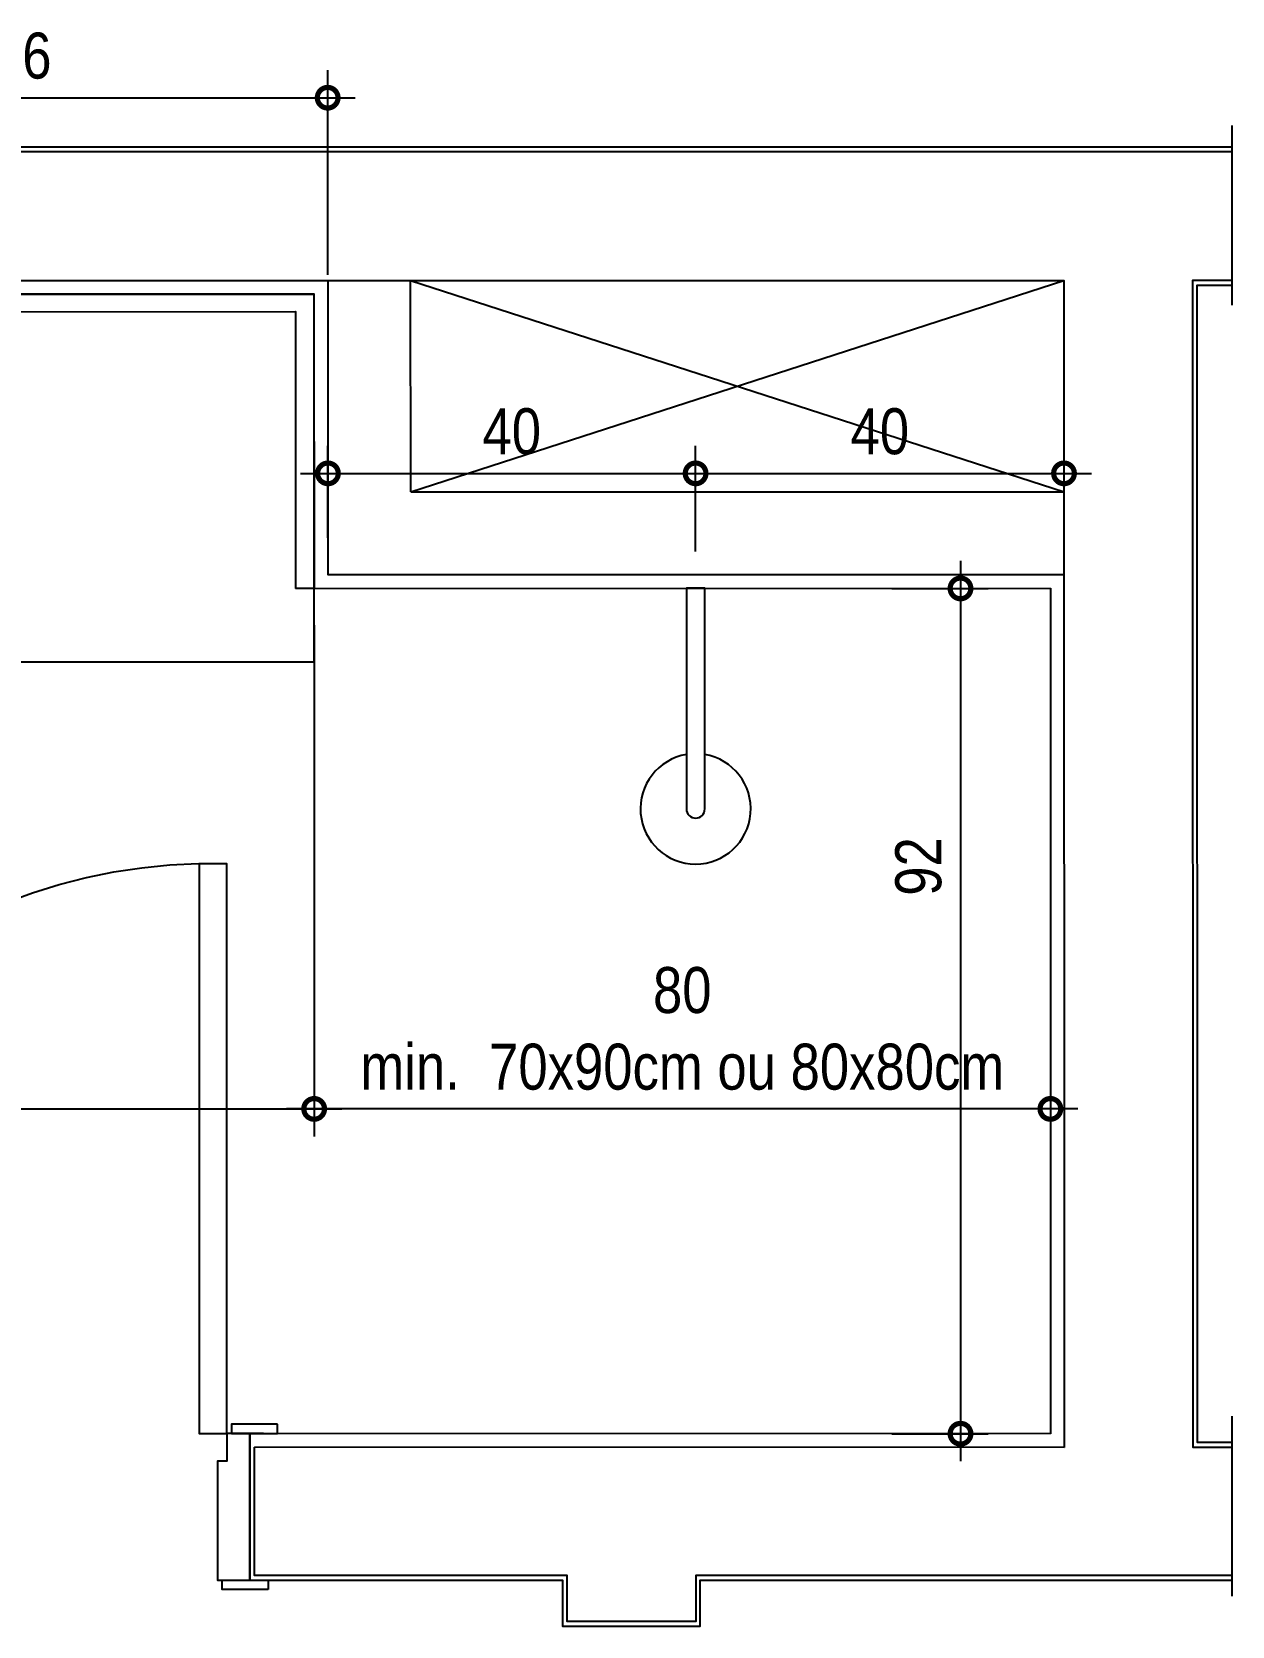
# Model space of a CAD drawing. Header units: metres. Extents: x 3 to 168, y -142 to 28.
# Drawn here: x 34.188 to 35.494, y -95.013 to -93.278 of the extents above; entities that cross this region are included whole.
import ezdxf

# ---------------------------------------------------------------- set-up
doc = ezdxf.new("R2010")
doc.units = ezdxf.units.M
doc.linetypes.add('DASHEDX2', pattern=[1.5, 1, -0.5])
for name, color, linetype in [('ARQ-ALV ACAB', 4, 'Continuous'), ('ARQ-ALV OSSO', 5, 'Continuous'), ('ARQ-AUX', 7, 'Continuous'), ('ARQ-CAX @ 1', 1, 'Continuous'), ('ARQ-DIM', 2, 'Continuous'), ('ARQ-HID', 2, 'Continuous'), ('ARQ-PRJ', 7, 'DASHEDX2'), ('ARQ-SIM', 1, 'Continuous')]:
    doc.layers.add(name, color=color, linetype=linetype)
doc.styles.add('Adesa', font='ARIALN.TTF')
doc.dimstyles.new('ADESA 1-0025', dxfattribs={"dimtxt": 0.05, "dimasz": 0.045, "dimexe": 0.03, "dimexo": 0.04, "dimgap": 0.02, "dimtad": 1, "dimtoh": 1, "dimdec": 0, "dimlfac": 100, "dimzin": 4, "dimtxsty": 'Adesa', "dimblk": 'DOTSMALL', "dimcen": 1, "dimdle": 0.03, "dimclrd": 1, "dimclre": 1, "dimclrt": 256, "dimazin": 1, "dimtm": 1e-09, "dimtfac": 1, "dimtdec": 0, "dimtix": 1, "dimtmove": 2, "dimatfit": 0, "dimldrblk": 'DOTSMALL', "dimfxl": 0.8, "dimtvp": 2, "dimtolj": 1, "dimtzin": 0, "dimarcsym": 0})

# ---------------------------------------------------------------- blocks, each defined once
blk = doc.blocks.new('CHUVEIRO')
at = {"ltscale": 0.025}
blk.add_lwpolyline([(-0.01, -0.24, 1), (0.01, -0.24), (0.01, 0), (-0.01, 0)], format="xyb", close=True, dxfattribs=at)
blk.add_arc((0, -0.24), 0.06, 99.5942, 80.4061, dxfattribs=at)
blk = doc.blocks.new('*U237')
for points in [[(-0.665, 0.0197), (-0.615, 0.0197), (-0.615, 0.0097), (-0.665, 0.0097)], [(0.045, 0.0197), (-0.005, 0.0197), (-0.005, 0.0097), (0.045, 0.0097)], [(-0.675, -0.16), (-0.625, -0.16), (-0.625, -0.15), (-0.675, -0.15)], [(0, -0.15), (0, -0.77), (-0.03, -0.77), (-0.03, -0.15)], [(0.055, -0.16), (0.005, -0.16), (0.005, -0.15), (0.055, -0.15)]]:
    blk.add_lwpolyline(points, close=True)
for points in [[(-0.66, -0.15), (-0.62, -0.15), (-0.62, -0.12), (-0.61, -0.12), (-0.61, 0.0097), (-0.645, 0.0097), (-0.645, -0.15)], [(0.04, -0.15), (0, -0.15), (0, -0.12), (-0.01, -0.12), (-0.01, 0.0097), (0.025, 0.0097), (0.025, -0.15)]]:
    blk.add_lwpolyline(points)
at = {"layer": 'ARQ-PRJ'}
blk.add_arc((-0.0179, -0.1679), 0.6024, 178.2986, 271.7014, dxfattribs=at)
blk = doc.blocks.new('_DotSmall')
at = {"color": 0, "linetype": 'ByBlock', "const_width": 0.5}
blk.add_lwpolyline([(-0.0625, 0, 1), (0.0625, 0, 1)], format="xyb", close=True, dxfattribs=at)
blk = doc.blocks.new('*D250')
at = {"layer": 'ARQ-DIM', "color": 1, "lineweight": -2, "transparency": 16777216}
for p, q in [((33.8451, -93.5239), (33.8451, -93.3201)), ((34.5098, -93.5427), (34.5098, -93.3201)), ((33.8151, -93.3501), (34.5398, -93.3501))]:
    blk.add_line(p, q, dxfattribs=at)
at = {"layer": 'Defpoints', "color": 0, "transparency": 16777216}
for p in [(34.5098, -93.3501), (33.8451, -93.5639), (34.5098, -93.5827)]:
    blk.add_point(p, dxfattribs=at)
at = {"layer": 'ARQ-DIM', "color": 1, "lineweight": -2, "transparency": 16777216, "xscale": 0.045, "yscale": 0.045, "zscale": 0.045, "rotation": 180}
blk.add_blockref('_DotSmall', (33.8451, -93.3501), dxfattribs=at)
at = {"layer": 'ARQ-DIM', "color": 1, "lineweight": -2, "transparency": 16777216, "xscale": 0.045, "yscale": 0.045, "zscale": 0.045}
blk.add_blockref('_DotSmall', (34.5098, -93.3501), dxfattribs=at)
at = {"layer": 'ARQ-DIM', "transparency": 16777216, "insert": (34.1775, -93.3046), "char_height": 0.05, "attachment_point": 5, "style": 'Adesa'}
blk.add_mtext('\\A1;66', dxfattribs=at)
blk = doc.blocks.new('*D251')
at = {"layer": 'ARQ-DIM', "color": 1, "lineweight": -2, "transparency": 16777216}
for p, q in [((34.5101, -93.8291), (34.5101, -93.7289)), ((34.9101, -93.844), (34.9101, -93.7289)), ((34.4801, -93.7589), (34.9401, -93.7589))]:
    blk.add_line(p, q, dxfattribs=at)
at = {"layer": 'Defpoints', "color": 0, "transparency": 16777216}
for p in [(34.9101, -93.7589), (34.5101, -93.8691), (34.9101, -93.884)]:
    blk.add_point(p, dxfattribs=at)
at = {"layer": 'ARQ-DIM', "color": 1, "lineweight": -2, "transparency": 16777216, "xscale": 0.045, "yscale": 0.045, "zscale": 0.045, "rotation": 180}
blk.add_blockref('_DotSmall', (34.5101, -93.7589), dxfattribs=at)
at = {"layer": 'ARQ-DIM', "color": 1, "lineweight": -2, "transparency": 16777216, "xscale": 0.045, "yscale": 0.045, "zscale": 0.045}
blk.add_blockref('_DotSmall', (34.9101, -93.7589), dxfattribs=at)
at = {"layer": 'ARQ-DIM', "transparency": 16777216, "insert": (34.7101, -93.7134), "char_height": 0.05, "attachment_point": 5, "style": 'Adesa'}
blk.add_mtext('\\A1;40', dxfattribs=at)
blk = doc.blocks.new('*D252')
at = {"layer": 'ARQ-DIM', "color": 1, "lineweight": -2, "transparency": 16777216}
for p, q in [((34.9101, -93.844), (34.9101, -93.7289)), ((35.3109, -93.844), (35.3109, -93.7289)), ((34.8801, -93.7589), (35.3409, -93.7589))]:
    blk.add_line(p, q, dxfattribs=at)
at = {"layer": 'Defpoints', "color": 0, "transparency": 16777216}
for p in [(35.3109, -93.7589), (34.9101, -93.884), (35.3109, -93.884)]:
    blk.add_point(p, dxfattribs=at)
at = {"layer": 'ARQ-DIM', "color": 1, "lineweight": -2, "transparency": 16777216, "xscale": 0.045, "yscale": 0.045, "zscale": 0.045, "rotation": 180}
blk.add_blockref('_DotSmall', (34.9101, -93.7589), dxfattribs=at)
at = {"layer": 'ARQ-DIM', "color": 1, "lineweight": -2, "transparency": 16777216, "xscale": 0.045, "yscale": 0.045, "zscale": 0.045}
blk.add_blockref('_DotSmall', (35.3109, -93.7589), dxfattribs=at)
at = {"layer": 'ARQ-DIM', "transparency": 16777216, "insert": (35.1105, -93.7134), "char_height": 0.05, "attachment_point": 5, "style": 'Adesa'}
blk.add_mtext('\\A1;40', dxfattribs=at)
blk = doc.blocks.new('*D253')
at = {"layer": 'ARQ-DIM', "color": 1, "lineweight": -2, "transparency": 16777216}
for p, q in [((33.195, -94.0039), (33.195, -94.4805)), ((34.4951, -94.0039), (34.4951, -94.4805)), ((33.165, -94.4505), (34.5251, -94.4505))]:
    blk.add_line(p, q, dxfattribs=at)
at = {"layer": 'Defpoints', "color": 0, "transparency": 16777216}
for p in [(33.195, -93.9639, 0), (34.4951, -93.9639, 0), (34.4951, -94.4505)]:
    blk.add_point(p, dxfattribs=at)
at = {"layer": 'ARQ-DIM', "color": 1, "lineweight": -2, "transparency": 16777216, "xscale": 0.045, "yscale": 0.045, "zscale": 0.045, "rotation": 180}
blk.add_blockref('_DotSmall', (33.195, -94.4505), dxfattribs=at)
at = {"layer": 'ARQ-DIM', "color": 1, "lineweight": -2, "transparency": 16777216, "xscale": 0.045, "yscale": 0.045, "zscale": 0.045}
blk.add_blockref('_DotSmall', (34.4951, -94.4505), dxfattribs=at)
at = {"layer": 'ARQ-DIM', "transparency": 16777216, "insert": (33.845, -94.405), "char_height": 0.05, "attachment_point": 5, "style": 'Adesa'}
blk.add_mtext('\\A1;130', dxfattribs=at)
blk = doc.blocks.new('*D255')
at = {"layer": 'ARQ-DIM', "color": 1, "lineweight": -2, "transparency": 16777216}
for p, q in [((34.4951, -93.9241), (34.4951, -94.4805)), ((35.2961, -94.2513), (35.2961, -94.4805)), ((35.3261, -94.4505), (34.4651, -94.4505))]:
    blk.add_line(p, q, dxfattribs=at)
at = {"layer": 'Defpoints', "color": 0, "transparency": 16777216}
for p in [(34.4951, -93.8841), (35.2961, -94.2113, 0), (34.4951, -94.4505)]:
    blk.add_point(p, dxfattribs=at)
at = {"layer": 'ARQ-DIM', "color": 1, "lineweight": -2, "transparency": 16777216, "xscale": 0.045, "yscale": 0.045, "zscale": 0.045, "rotation": 180}
blk.add_blockref('_DotSmall', (34.4951, -94.4505), dxfattribs=at)
at = {"layer": 'ARQ-DIM', "color": 1, "lineweight": -2, "transparency": 16777216, "xscale": 0.045, "yscale": 0.045, "zscale": 0.045}
blk.add_blockref('_DotSmall', (35.2961, -94.4505), dxfattribs=at)
at = {"layer": 'ARQ-DIM', "transparency": 16777216, "insert": (34.8956, -94.3632), "char_height": 0.05, "attachment_point": 5, "style": 'Adesa'}
blk.add_mtext('\\A1;80\\Pmin.  70x90cm ou 80x80cm', dxfattribs=at)
blk = doc.blocks.new('*D256')
at = {"layer": 'ARQ-DIM', "color": 1, "lineweight": -2, "transparency": 16777216}
for p, q in [((35.1983, -93.8541), (35.1983, -94.834)), ((35.1236, -93.8841), (35.2283, -93.8841)), ((35.1236, -94.804), (35.2283, -94.804))]:
    blk.add_line(p, q, dxfattribs=at)
at = {"layer": 'Defpoints', "color": 0, "transparency": 16777216}
for p in [(35.0836, -93.8841), (35.0836, -94.804), (35.1983, -94.804)]:
    blk.add_point(p, dxfattribs=at)
at = {"layer": 'ARQ-DIM', "color": 1, "lineweight": -2, "transparency": 16777216, "xscale": 0.045, "yscale": 0.045, "zscale": 0.045}
for p, rotation in [((35.1983, -93.8841), 90), ((35.1983, -94.804), 270)]:
    blk.add_blockref('_DotSmall', p, dxfattribs=dict(at, rotation=rotation))
at = {"layer": 'ARQ-DIM', "transparency": 16777216, "insert": (35.1527, -94.1867), "char_height": 0.05, "attachment_point": 5, "rotation": 90, "style": 'Adesa'}
blk.add_mtext('\\A1;92', dxfattribs=at)
blk = doc.blocks.new('AREAS MOLHADAS')
at = {"layer": 'ARQ-ALV ACAB'}
for points in [[(35.4938, -93.404), (32.2161, -93.404)], [(35.4938, -94.8137), (35.4561, -94.8137), (35.4558, -93.554), (35.4938, -93.554)], [(32.3749, -94.8037), (32.3747, -93.564), (34.4948, -93.5639)], [(34.4948, -93.564), (34.4951, -93.8841), (35.2961, -93.884)], [(35.2961, -94.804), (34.4251, -94.8037), (34.4251, -94.9634), (34.7652, -94.9634), (34.7652, -95.0133), (34.9152, -95.0134), (34.9152, -94.9634), (35.4938, -94.9634)]]:
    blk.add_lwpolyline(points, dxfattribs=at)
at = {"layer": 'ARQ-ALV ACAB', "elevation": 0}
blk.add_lwpolyline([(35.2961, -93.884), (35.2961, -94.804)], dxfattribs=at)
at = {"layer": 'ARQ-ALV OSSO', "elevation": 0}
for points in [[(35.4938, -93.409), (32.2199, -93.409)], [(34.6001, -93.779), (35.3111, -93.779)], [(35.3111, -94.819), (34.4301, -94.8187)]]:
    blk.add_lwpolyline(points, dxfattribs=at)
at = {"layer": 'ARQ-ALV OSSO'}
for points in [[(32.3599, -94.8187), (32.3597, -93.549), (35.3108, -93.549), (35.3111, -94.819)], [(34.5098, -93.549), (34.5101, -93.8691), (35.3111, -93.869)], [(34.6001, -93.779), (34.5998, -93.549)], [(35.4938, -93.549), (35.4508, -93.549), (35.4511, -94.8187), (35.4938, -94.8187)], [(35.4938, -94.9584), (34.9102, -94.9584), (34.9102, -95.0084), (34.7702, -95.0083), (34.7702, -94.9584), (34.4302, -94.9584), (34.4301, -94.8187)]]:
    blk.add_lwpolyline(points, dxfattribs=at)
at = {"layer": 'ARQ-ALV OSSO', "elevation": 0}
blk.add_lwpolyline([(35.3115, -93.779), (35.3115, -93.779)], close=True, dxfattribs=at)
at = {"layer": 'ARQ-AUX'}
for points in [[(35.4938, -93.576), (35.4938, -93.3804)], [(35.4938, -94.9807), (35.4938, -94.785)]]:
    blk.add_lwpolyline(points, dxfattribs=at)
at = {"layer": 'ARQ-HID', "lineweight": -2}
blk.add_lwpolyline([(34.144, -93.964), (34.4951, -93.964), (34.4951, -93.5639), (33.195, -93.5639), (33.195, -93.9639), (33.564, -93.964)], dxfattribs=at)
at = {"layer": 'ARQ-HID'}
for points in [[(33.195, -93.5839), (34.4748, -93.5827), (34.4748, -93.8841)], [(34.4951, -93.8841), (34.4748, -93.8841)]]:
    blk.add_lwpolyline(points, dxfattribs=at)
at = {"layer": 'ARQ-SIM', "elevation": 0}
for points in [[(34.5998, -93.549), (35.3111, -93.779)], [(34.6001, -93.779), (35.3108, -93.549)]]:
    blk.add_lwpolyline(points, dxfattribs=at)
at = {"layer": 'ARQ-CAX @ 1', "xscale": -1, "rotation": 180}
blk.add_blockref('*U237', (34.4001, -94.9537, 0), dxfattribs=at)
at = {"layer": 'ARQ-HID', "lineweight": -2}
blk.add_blockref('CHUVEIRO', (34.9101, -93.884), dxfattribs=at)
at = {"layer": 'ARQ-DIM'}
for base, p1, p2, picture, middle in [((34.5098, -93.3501), (33.8451, -93.5639), (34.5098, -93.5827), '*D250', (34.1775, -93.3046)), ((34.9101, -93.7589), (34.5101, -93.8691), (34.9101, -93.884), '*D251', (34.7101, -93.7134)), ((35.3109, -93.7589), (34.9101, -93.884), (35.3109, -93.884), '*D252', (35.1105, -93.7134)), ((34.4951, -94.4505, 0), (33.195, -93.9639), (34.4951, -93.9639), '*D253', (33.845, -94.405, 0))]:
    dim = blk.add_linear_dim(base=base, p1=p1, p2=p2, dimstyle='ADESA 1-0025', dxfattribs=at)
    dim.commit()
    dim.dimension.update_dxf_attribs({"geometry": picture, "text_midpoint": middle})
dim = blk.add_linear_dim(base=(35.1983, -94.804), p1=(35.0836, -93.8841), p2=(35.0836, -94.804), angle=90, dimstyle='ADESA 1-0025', dxfattribs=at)
dim.commit()
dim.dimension.update_dxf_attribs({"geometry": '*D256', "text_midpoint": (35.1527, -94.1867), "dimtype": 128})
dim = blk.add_linear_dim(base=(34.4951, -94.4505), p1=(35.2961, -94.2113, 0), p2=(34.4951, -93.8841), angle=180, text='<>\\Pmin.  70x90cm ou 80x80cm', dimstyle='ADESA 1-0025', dxfattribs=at)
dim.commit()
dim.dimension.update_dxf_attribs({"geometry": '*D255', "text_midpoint": (34.8956, -94.3632)})

msp = doc.modelspace()

# ---------------------------------------------------------------- block references
msp.add_blockref('AREAS MOLHADAS', (0, 0))

doc.saveas('drawing.dxf')
